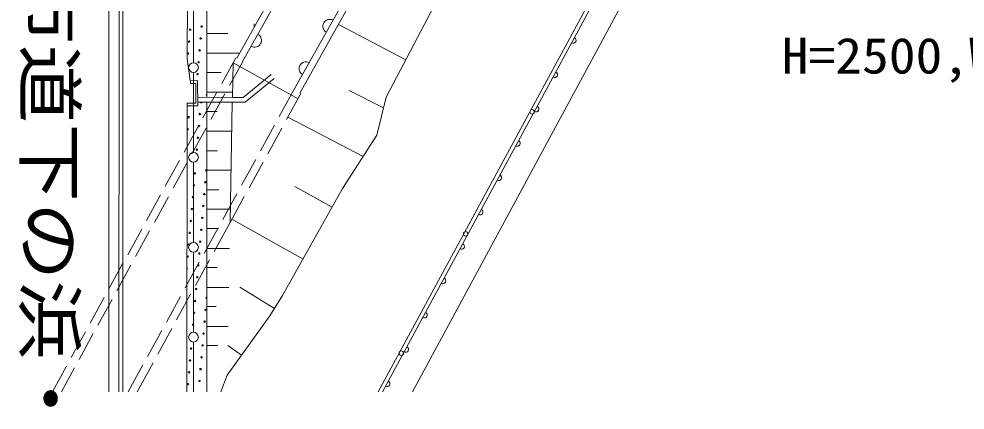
# Model space of a CAD drawing. Units: millimetres, scale not verified. Extents: x 40000 to 680000, y 20000 to 380000.
# Drawn here: x 187330 to 235798, y 236778 to 256801 of the extents above; entities that cross this region are included whole.
import ezdxf
from ezdxf.enums import TextEntityAlignment as Align

# ---------------------------------------------------------------- set-up
doc = ezdxf.new("R2010")
doc.units = ezdxf.units.MM
doc.header["$LTSCALE"] = 1000
for name, color, linetype, lineweight in [('M-BGD', 7, 'Continuous', 13), ('M-STR-HTXT', 7, 'Continuous', 13), ('M-STR-STRC', 7, 'Continuous', 13)]:
    doc.layers.add(name, color=color, linetype=linetype, lineweight=lineweight)
doc.layers.add('M-BMK-HTXT', color=7, linetype='Continuous')
doc.styles.add('ＭＳ ゴシック', font='')
doc.styles.get('ＭＳ ゴシック').set_extended_font_data('MS Gothic')

msp = doc.modelspace()

# ---------------------------------------------------------------- linework, layer by layer
at = {"layer": 'M-BGD'}
for p, q in [((206146, 252800), (215961, 271464)), ((198791, 254617), (205053, 265781)), ((222587, 265628), (207495, 237716)), ((205738, 237716), (220471, 264887)), ((220634, 264773), (205961, 237716)), ((201421, 253172), (207684, 264339)), ((201727, 253003), (207992, 264174)), ((202758, 262405), (198485, 254785)), ((195964, 258986), (195955, 254754)), ((192452, 237716), (192457, 258399)), ((192652, 237716), (192657, 258397)), ((196273, 254562), (196273, 258663)), ((199380, 256382), (199383, 256543)), ((207150, 254708), (203701, 256522)), ((196951, 256055), (198040, 256055)), ((196951, 255055), (198636, 255055)), ((195955, 254754), (196101, 253644)), ((197718, 253493), (198441, 254809)), ((198121, 253397), (198792, 254617)), ((198264, 252787), (198297, 254546)), ((198297, 254546), (201627, 252716)), ((196273, 249962), (196273, 254062)), ((196951, 254055), (197693, 254055)), ((196118, 253639), (196486, 253643)), ((196119, 253489), (196118, 253639)), ((196119, 253489), (196386, 253492)), ((196386, 253492), (196388, 252494)), ((196486, 253643), (196489, 252345)), ((198825, 252785), (200249, 253949)), ((198914, 252535), (200407, 253755)), ((196754, 251740), (197477, 253055)), ((196951, 253055), (198269, 253055)), ((200666, 251798), (201421, 253172)), ((206008, 252245), (204247, 253142)), ((196488, 252794), (198264, 252787)), ((196488, 252544), (198260, 252537)), ((196951, 252543), (196951, 237716)), ((197158, 251644), (197880, 252958)), ((198148, 246386), (198260, 252537)), ((198260, 252537), (198914, 252535)), ((198264, 252787), (198825, 252785)), ((201043, 251654), (201771, 252979)), ((206146, 252800), (205657, 250844)), ((195952, 252344), (195931, 237716)), ((196388, 252494), (195951, 252494)), ((195952, 252344), (195951, 252494)), ((196489, 252345), (195952, 252344)), ((196951, 252055), (197483, 252055)), ((204962, 249766), (201109, 251775)), ((195791, 249987), (196514, 251302)), ((196195, 249891), (196917, 251206)), ((199702, 250045), (200425, 251360)), ((200080, 249901), (200802, 251216)), ((196951, 251055), (198233, 251055)), ((205657, 250844), (203901, 248122)), ((196951, 250055), (197509, 250055)), ((194828, 248235), (195550, 249549)), ((195231, 248138), (195954, 249453)), ((196274, 245361), (196273, 249462)), ((198739, 248292), (199462, 249607)), ((199117, 248149), (199839, 249463)), ((196951, 249055), (198196, 249055)), ((203369, 247168), (201468, 248229)), ((193865, 246482), (194587, 247796)), ((194268, 246386), (194991, 247700)), ((196951, 248055), (197565, 248055)), ((197776, 246540), (198498, 247854)), ((198148, 246386), (198876, 247710)), ((203901, 248122), (200839, 242636)), ((196951, 247055), (198160, 247055)), ((197331, 244899), (198148, 246386)), ((201883, 244507), (198235, 246543)), ((192902, 244729), (193624, 246044)), ((193305, 244633), (194027, 245947)), ((196813, 244787), (197535, 246101)), ((196951, 246076), (197552, 246076)), ((196274, 240761), (196274, 244861)), ((196951, 245055), (198124, 245055)), ((191938, 242976), (192661, 244291)), ((195850, 243034), (196572, 244349)), ((196368, 243146), (197090, 244461)), ((192342, 242880), (193064, 244195)), ((196951, 244079), (197494, 244079)), ((196951, 243055), (198087, 243055)), ((200425, 241971), (198652, 243076)), ((190975, 241224), (191698, 242538)), ((191379, 241127), (192101, 242442)), ((194886, 241281), (195609, 242596)), ((195405, 241394), (196127, 242708)), ((200839, 242636), (200191, 241596)), ((196951, 242079), (197432, 242079)), ((200191, 241596), (198005, 238565)), ((194441, 239641), (195164, 240955)), ((196951, 241055), (198051, 241055)), ((190012, 239471), (190734, 240785)), ((190415, 239374), (191138, 240689)), ((193923, 239528), (194646, 240843)), ((196274, 237716), (196274, 240261)), ((196951, 240079), (197526, 240079)), ((198739, 239582), (198033, 240091)), ((189048, 237716), (189771, 239033)), ((192927, 237716), (193682, 239090)), ((193384, 237716), (194201, 239203)), ((189504, 237716), (190175, 238936)), ((198005, 238565), (197680, 237716))]:
    msp.add_line(p, q, dxfattribs=at)
msp.add_lwpolyline([(197555, 263383), (196951, 259011), (196951, 252792)], dxfattribs=at)
for centre, radius in [((196691, 256409), 37.5), ((196102, 256250), 37.5), ((196050, 255642), 37.5), ((196639, 255801), 37.5), ((195997, 255034), 37.5), ((196587, 255193), 37.5), ((196273, 254312), 249), ((196534, 254585), 37.5), ((196482, 253977), 37.5), ((213617, 252042), 115), ((213617, 252041), 115), ((196017, 251772), 37.5), ((196606, 251931), 37.5), ((196554, 251323), 37.5), ((196501, 250715), 37.5), ((196449, 250107), 37.5), ((196273, 249712), 249), ((196344, 248890), 37.5), ((196292, 248282), 37.5), ((196881, 248441), 37.5), ((196240, 247674), 37.5), ((196829, 247833), 37.5), ((196776, 247225), 37.5), ((196187, 247066), 37.5), ((196135, 246458), 37.5), ((196724, 246617), 37.5), ((196082, 245850), 37.5), ((196672, 246009), 37.5), ((210218, 245797), 115), ((196030, 245242), 37.5), ((196274, 245111), 249), ((196619, 245401), 37.5), ((196567, 244793), 37.5), ((196515, 244185), 37.5), ((196462, 243577), 37.5), ((196410, 242969), 37.5), ((196357, 242360), 37.5), ((196894, 241911), 37.5), ((196305, 241752), 37.5), ((196253, 241144), 37.5), ((196842, 241303), 37.5), ((196274, 240511), 249), ((196790, 240695), 37.5), ((196148, 239928), 37.5), ((196737, 240087), 37.5), ((196685, 239479), 37.5), ((206920, 239687), 115), ((206921, 239688), 115), ((196096, 239320), 37.5), ((196043, 238712), 37.5), ((196632, 238871), 37.5), ((195991, 238104), 37.5), ((196580, 238263), 37.5)]:
    msp.add_circle(centre, radius, dxfattribs=at)
for centre, radius, start, end in [((203250, 256430), 350, 60.726, 240.726), ((199405, 255706), 350, 240.7265, 60.7265), ((215718, 255707), 151, 240.6808, 60.6808), ((215719, 255707), 151, 240.6809, 60.6809), ((202028, 254250), 350, 60.726, 240.726), ((214767, 253949), 151, 240.6808, 60.6808), ((214768, 253949), 151, 240.6809, 60.6809), ((196659, 252539), 37.5, 172.3468, 7.1993), ((196966, 252920), 37.5, 114.3888, 245.6095), ((213811, 252189), 151, 240.6808, 60.6808), ((213812, 252189), 151, 240.6809, 60.6809), ((195965, 251164), 37.5, 247.0177, 112.8197), ((195912, 250556), 37.5, 349.8392, 9.9982), ((212858, 250435), 151, 240.6808, 60.6808), ((212859, 250435), 151, 240.6809, 60.6809), ((196986, 249657), 37.5, 159.5395, 200.4588), ((196934, 249049), 37.5, 62.6399, 297.3584), ((211902, 248675), 151, 240.6808, 60.6808), ((211903, 248675), 151, 240.6809, 60.6809), ((210951, 246916), 151, 240.6808, 60.6808), ((210001, 245158), 151, 240.6809, 60.6809), ((195978, 244634), 37.5, 189.4036, 170.4337), ((195925, 244026), 37.5, 292.7101, 67.1273), ((209044, 243398), 151, 240.6808, 60.6808), ((196947, 242519), 37.5, 83.857, 276.1413), ((208091, 241644), 151, 240.6808, 60.6808), ((208092, 241644), 151, 240.6809, 60.6809), ((207135, 239884), 151, 240.6808, 60.6808), ((207136, 239884), 151, 240.6809, 60.6809), ((206184, 238126), 151, 240.6808, 60.6808), ((206185, 238126), 151, 240.6809, 60.6809)]:
    msp.add_arc(centre, radius, start, end, dxfattribs=at)
at = {"layer": 'M-STR-STRC'}
msp.add_lwpolyline([(194323, 273679), (193120, 269338), (192277, 264502), (192016, 261434), (191943, 258369), (191936, 237716)], dxfattribs=at)

# ---------------------------------------------------------------- texts
at = {"layer": 'M-BMK-HTXT', "style": 'ＭＳ ゴシック', "width": 1.15}
msp.add_text('市道下の浜・棚田線', height=2566, rotation=270.008, dxfattribs=at).set_placement((188906, 241397), align=Align.MIDDLE_CENTER)
at = {"layer": 'M-STR-HTXT', "style": 'ＭＳ ゴシック', "width": 1.1}
msp.add_text('H=2500,W=3500 L=33.5', height=1833, dxfattribs=at).set_placement((226404, 253454), align=Align.BOTTOM_LEFT)

doc.saveas('drawing.dxf')
